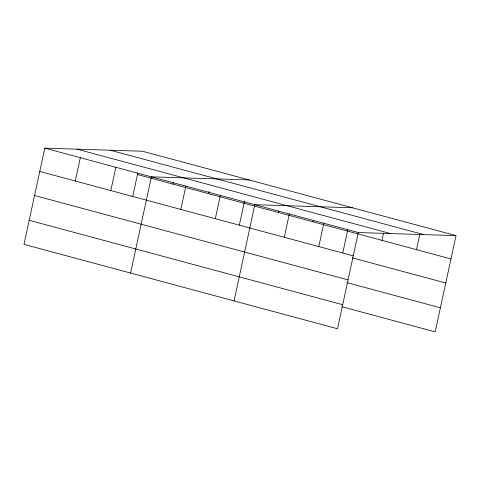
<?xml version="1.0" encoding="UTF-8"?>
<svg xmlns="http://www.w3.org/2000/svg" width="480" height="480" viewBox="0 0 480 480"><rect width="100%" height="100%" fill="white"/><g stroke="black" fill="none" stroke-linecap="round" stroke-linejoin="round"><path stroke-width="0.72" d="M456 235.638L142.5 151.236L44.802 148.146L24 244.362L337.5 328.764L358.302 232.548L456 235.638L435.198 331.854L341.802 306.708M75.294 181.014L80.334 157.71M110.826 190.578L115.866 167.274M132.732 196.41L137.772 173.082M130.59 273.06L151.392 176.844L249.09 179.934M172.992 184.104L173.304 182.646M180.84 209.43L185.88 186.126M208.518 193.668L208.992 191.484M215.328 218.718L220.362 195.414M239.322 225.108L244.524 201.048M234.048 300.912L254.85 204.696L352.542 207.786M278.538 212.52L278.85 211.062M284.298 237.282L289.332 213.978M313.02 221.802L313.338 220.35M318.78 246.57L323.82 223.266M342.774 252.96L347.82 229.632M381.99 240.372L383.568 233.088M416.478 249.66L419.784 234.366M110.256 150.216L423.762 234.618M77.04 149.166L390.546 233.568M44.802 148.146L358.302 232.548M137.46 174.54L450.96 258.942M39.762 171.45L353.268 255.852M352.362 257.856L445.758 283.002M34.56 195.51L348.066 279.912M347.004 282.648L440.4 307.794M29.202 220.302L342.702 304.704"/></g></svg>
